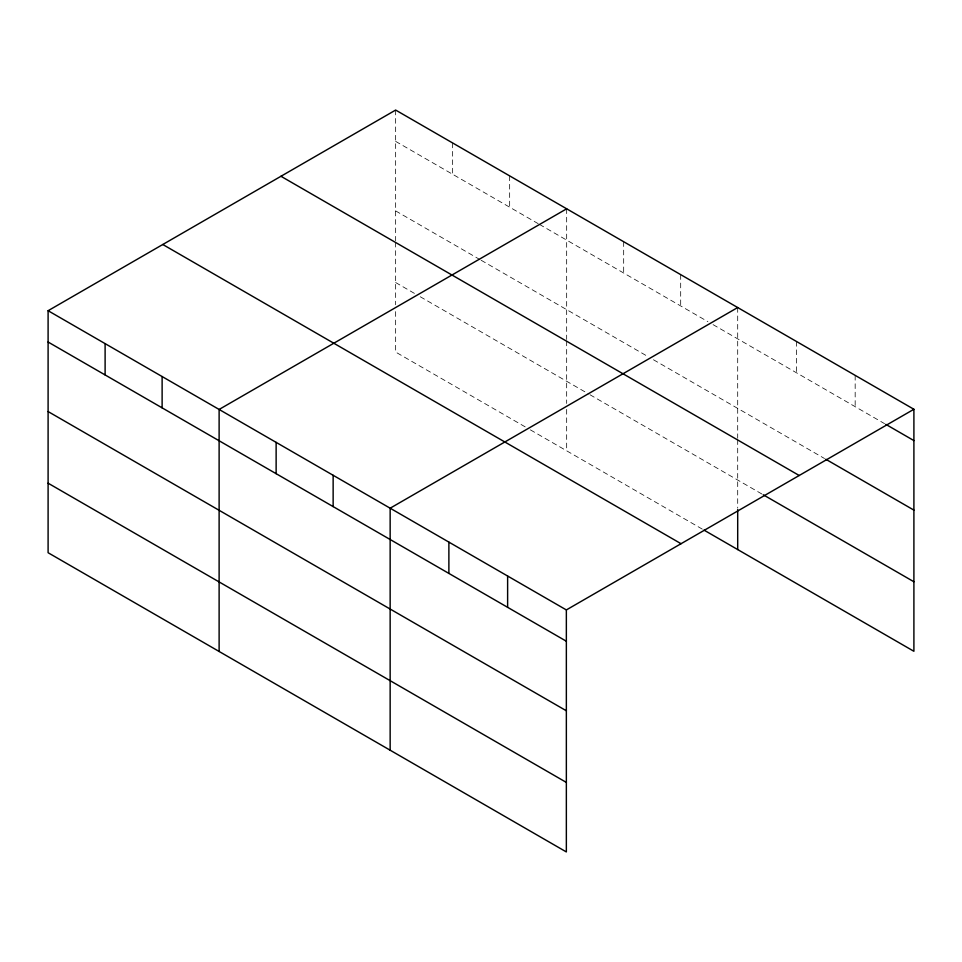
<?xml version="1.0" encoding="UTF-8"?>
<svg xmlns="http://www.w3.org/2000/svg" width="962" height="962" viewBox="0 0 962 962"><rect width="100%" height="100%" fill="white"/><g stroke="black" fill="none" stroke-linecap="round" stroke-linejoin="round"><path stroke-width="0.72" stroke-dasharray="4.81 3.61" d="M395.647 141.378L538.167 223.653M539.454 224.399L707.888 321.645M713.07 324.639L884.535 423.629M395.647 210.906L479.858 259.524M481.156 260.269L648.292 356.77M653.475 359.764L824.518 458.513M395.647 282.539L415.079 293.759M420.262 296.753L588.696 393.999M589.983 394.745L761.952 494.035M525.204 426.875L395.647 352.068L395.647 310.654M530.387 429.87L702.705 529.353M855.17 375.36L855.17 406.673M796.428 341.45L796.428 372.763M737.698 307.539L737.698 438.239M737.698 439.73L737.698 508.128M680.687 274.627L680.687 305.94M623.677 241.715L623.677 273.028M566.666 208.802L566.666 339.49M566.666 340.981L566.666 403.475M566.666 409.391L566.666 450.817M509.656 175.89L509.656 207.203M452.645 142.977L452.645 174.29M395.647 110.065L395.647 240.753M395.647 242.244L395.647 304.738"/><path stroke-width="1.44" d="M48.1 310.714L566.353 609.932L566.353 851.935L48.1 552.729L48.1 310.714L395.647 110.065L913.9 409.271L913.9 651.286L704.004 530.11M566.666 208.802L219.12 409.451L219.12 651.466M737.698 307.539L390.151 508.201L390.151 750.204M566.353 609.932L913.9 409.271M885.81 424.362L913.9 440.584M825.793 459.247L913.9 510.113M280.952 176.274L799.206 475.493M763.227 494.769L913.9 581.757M162.794 244.504L681.048 543.71M48.1 342.027L566.353 641.233M48.1 411.556L566.353 710.774M48.1 483.189L566.353 782.407M737.698 509.607L737.698 549.555M507.623 576.022L507.623 607.323M448.881 542.111L448.881 573.412M333.141 475.276L333.141 506.589M276.13 442.364L276.13 473.677M162.121 376.539L162.121 407.852M105.111 343.626L105.111 374.94"/></g></svg>
